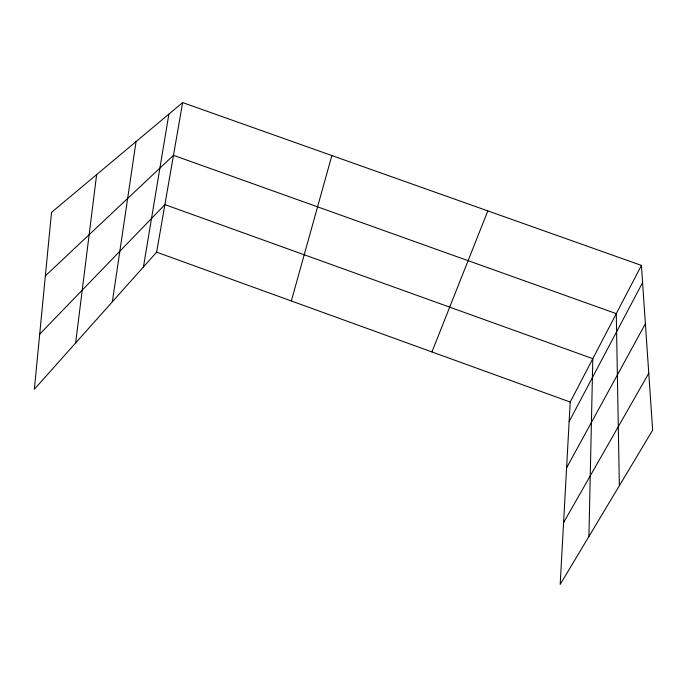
<?xml version="1.0" encoding="UTF-8"?>
<svg xmlns="http://www.w3.org/2000/svg" width="687" height="687" viewBox="0 0 687 687"><rect width="100%" height="100%" fill="white"/><g stroke="black" fill="none" stroke-linecap="round" stroke-linejoin="round"><path stroke-width="1.03" d="M588.922 536.47L592.804 358.674L164.897 204.614L39.7 334.148M641.418 265.405L570.21 402.05L560.188 584.405L652.65 430.182L641.418 265.405L182.648 102.595L51.525 212.36L34.35 389.263L156.627 252.155L182.648 102.595M75.63 342.976L96.644 174.592M112.359 301.799L136.052 141.599M143.446 266.934L168.882 114.128M291.331 300.975L331.864 155.554M431.943 351.933L487.83 210.9M569.128 421.612L642.585 282.606M566.586 467.847L645.394 323.706M563.58 522.627L648.768 373.23M45.351 275.916L173.476 155.322L616.273 313.641L619.356 485.709M156.627 252.155L570.21 402.05"/></g></svg>
